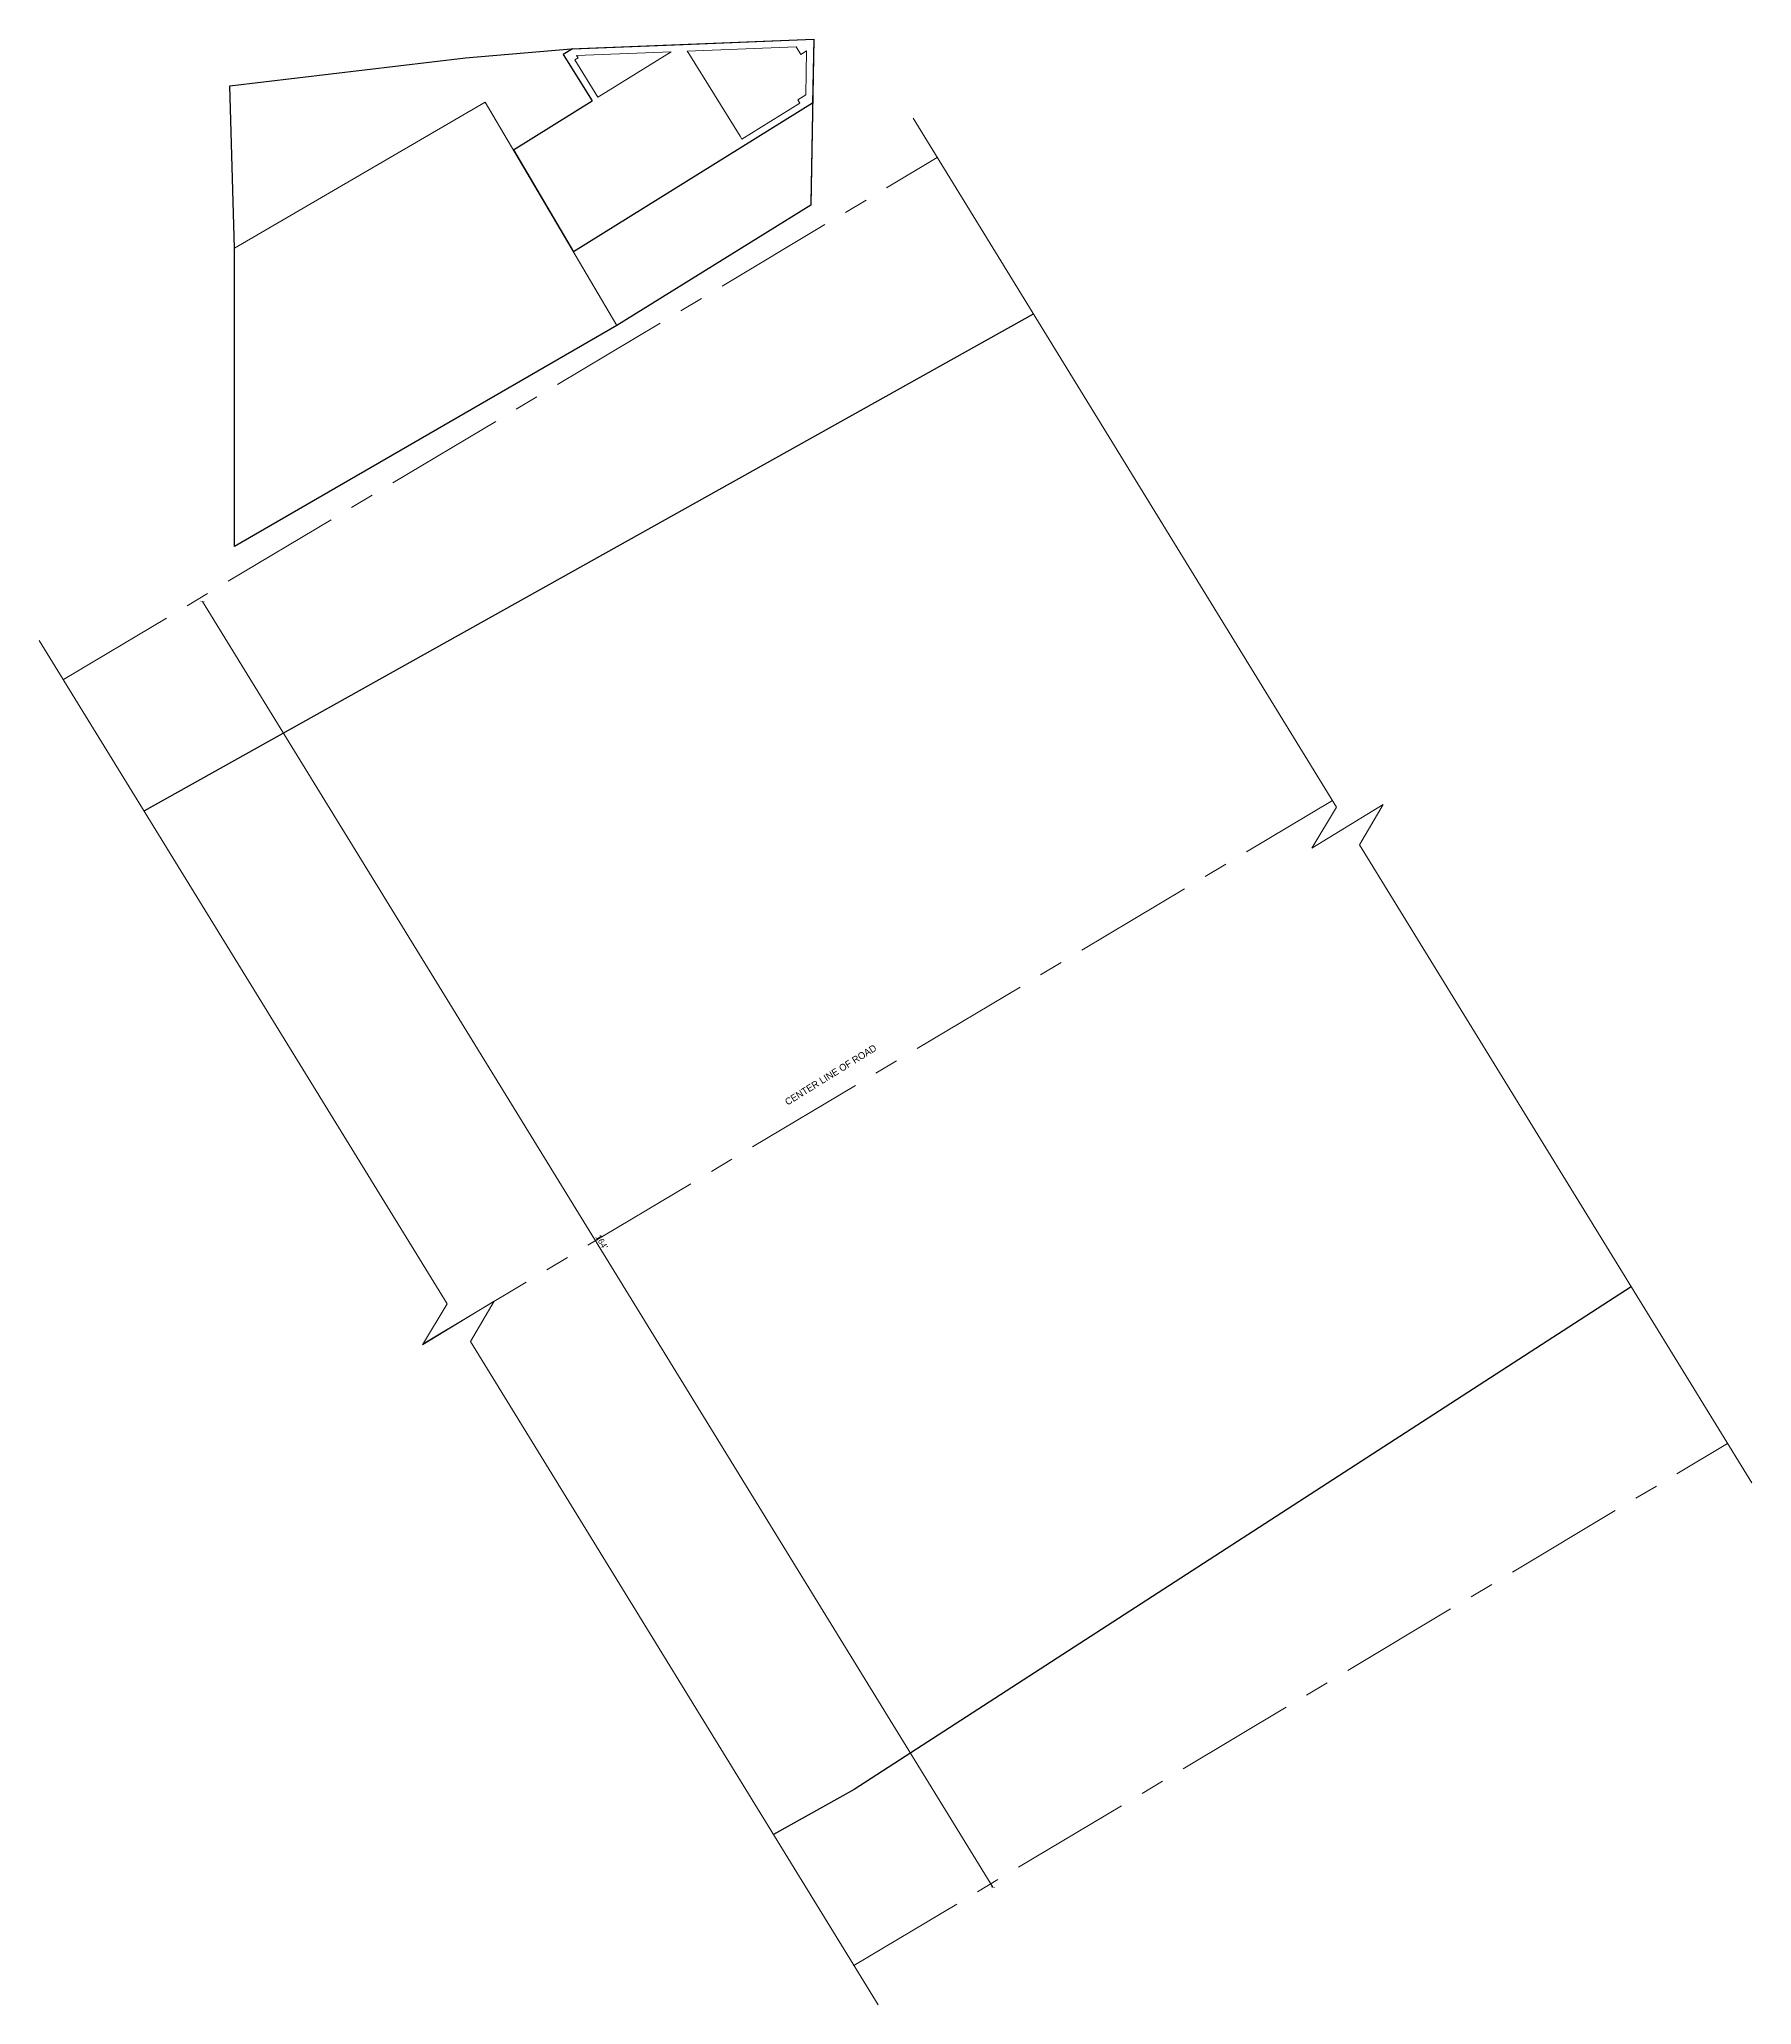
# Model space of a CAD drawing. Header units: inches. Extents: x 4069 to 291496, y -47643 to 12535.
# Drawn here: x 98857 to 101089, y -28694 to -26131 of the extents above; entities that cross this region are included whole.
import ezdxf

# ---------------------------------------------------------------- set-up
doc = ezdxf.new("R2010")
doc.units = ezdxf.units.IN
doc.header["$LTSCALE"] = 5
doc.header["$MEASUREMENT"] = 0
doc.linetypes.add('CENTER', pattern=[2, 1.25, -0.25, 0.25, -0.25])
doc.layers.add('A-WALL', color=7, linetype='Continuous', lineweight=9)
doc.layers.add('DIM', color=5, linetype='Continuous')
doc.layers.add('TEXT', color=6, linetype='Continuous')
doc.styles.add('tt', font='stylu.ttf', dxfattribs={"height": 8})
doc.dimstyles.new('Copy(2) of STANDARD', dxfattribs={"dimtxt": 2, "dimasz": 4, "dimexe": 0, "dimexo": 0, "dimgap": 2, "dimtad": 1, "dimdec": 0, "dimzin": 0, "dimdsep": 46, "dimlunit": 3, "dimtxsty": 'tt', "dimblk": 'ARCHTICK', "dimcen": 0.0505, "dimse1": 1, "dimse2": 1, "dimclrd": 5, "dimclre": 5, "dimclrt": 7, "dimadec": 1, "dimazin": 0, "dimtm": 1e-09, "dimtfac": 1, "dimtdec": 0, "dimtofl": 0, "dimtmove": 1, "dimatfit": 3, "dimfxl": 1, "dimtolj": 2, "dimtzin": 0, "dimlwd": 13, "dimarcsym": 0})

# ---------------------------------------------------------------- blocks, each defined once
blk = doc.blocks.new('_ArchTick')
at = {"color": 0, "linetype": 'ByBlock', "const_width": 0.15}
blk.add_lwpolyline([(-0.5, -0.5), (0.5, 0.5)], dxfattribs=at)
blk = doc.blocks.new('*D5561')
at = {"layer": 'Defpoints', "color": 0, "ltscale": 5, "transparency": 16777216}
for p in [(99458.2, -26625.9, -58.2), (100467.7, -28315.3), (100100.1, -28541.2)]:
    blk.add_point(p, dxfattribs=at)
at = {"layer": 'DIM', "color": 5, "lineweight": 13, "ltscale": 5, "transparency": 16777216}
blk.add_line((99069.9, -26864.5), (100100.1, -28541.2), dxfattribs=at)
at = {"layer": 'DIM', "color": 5, "lineweight": 13, "ltscale": 5, "transparency": 16777216, "xscale": 4, "yscale": 4, "zscale": 4}
for p, rotation in [((99069.9, -26864.5), 121.5692533146618), ((100100.1, -28541.2), 301.5692533146618)]:
    blk.add_blockref('_ArchTick', p, dxfattribs=dict(at, rotation=rotation))
at = {"layer": 'DIM', "color": 7, "ltscale": 5, "transparency": 16777216, "insert": (99590.2, -27699.6), "char_height": 8, "attachment_point": 5, "rotation": 301.5693, "style": 'tt'}
blk.add_mtext("\\A2;164'", dxfattribs=at)

msp = doc.modelspace()

# ---------------------------------------------------------------- linework, layer by layer
at = {"color": 3}
for p, q in [((98993.82614, -27137.38466, 26.88974), (100153.01244, -26489.62941, -0.9548)), ((100932.40947, -27758.04587, 59.68504), (99919.24117, -28413.55383, 59.68504)), ((99919.24117, -28413.55383, 59.68504), (99813.99736, -28472.15839, 59.68504))]:
    msp.add_line(p, q, dxfattribs=at)
at = {"layer": 'A-WALL', "lineweight": 30}
for p, q in [((99551.93736, -26143.79944), (99696.2651, -26138.13274)), ((99696.2651, -26138.13274), (99866.66042, -26131.44255)), ((99866.66042, -26131.44255), (99865.20058, -26214.77967)), ((99551.93736, -26143.79944), (99540.0474, -26151.19057)), ((99540.0474, -26151.19057), (99577.73337, -26211.81529)), ((99475.0667, -26275.63568), (99577.73337, -26211.81529)), ((99865.20058, -26214.77967), (99553.41282, -26408.59542)), ((99475.0667, -26275.63568), (99553.41282, -26408.59542))]:
    msp.add_line(p, q, dxfattribs=at)
at = {"layer": 'A-WALL', "ltscale": 5}
for p, q in [((99862.9125, -26345.39787), (99866.66042, -26131.44255)), ((99610.07702, -26504.75916), (99862.87368, -26347.61388))]:
    msp.add_line(p, q, dxfattribs=at)
at = {"layer": 'A-WALL', "color": 3, "linetype": 'CENTER', "ltscale": 25}
for p, q in [((98888.68728, -26966.27822), (100027.64961, -26285.60981)), ((99357.67674, -27832.32898), (100542.84101, -27124.04929)), ((99919.07008, -28643.15719, 58.16904), (101058.0324, -27962.48878, 58.16904))]:
    msp.add_line(p, q, dxfattribs=at)
at = {"layer": 'A-WALL', "ltscale": 5}
for points in [[(99696.2651, -26138.13274), (99551.93736, -26143.79944), (99540.0474, -26151.19057), (99577.73337, -26211.81529), (99475.0667, -26275.63568), (99553.41282, -26408.59542), (99865.20058, -26214.77967), (99866.66042, -26131.44255)], [(99557.40292, -26152.59178), (99559.32849, -26155.68941), (99555.08207, -26158.32909), (99585.37692, -26207.06385), (99589.62334, -26204.42416), (99680.79896, -26147.74692)], [(99857.39673, -26146.41669), (99849.67986, -26151.21371), (99843.55252, -26141.35676), (99701.73066, -26146.92508), (99703.65623, -26150.0227), (99770.58938, -26257.69681), (99772.9651, -26261.51858), (99848.55918, -26214.52725), (99845.91949, -26210.28083), (99856.39204, -26203.7708)]]:
    msp.add_lwpolyline(points, close=True, dxfattribs=at)
at = {"layer": 'A-WALL', "color": 1, "ltscale": 5}
msp.add_lwpolyline([(99111.36117, -26792.95788), (99610.07702, -26504.75916), (99438.48539, -26213.55423), (99111.36117, -26403.95788)], close=True, dxfattribs=at)
at = {"layer": 'A-WALL', "color": 3, "linetype": 'Continuous', "ltscale": 5}
for points, elevation in [([(99996.23788, -26234.48933), (100548.05148, -27132.52899), (100515.83732, -27186.28536), (100609.0611, -27129.29607), (100578.30871, -27181.77061), (101089.44413, -28013.60926)], -0.9548), ([(98857.04558, -26915.29541), (99388.86518, -27780.28424), (99356.65103, -27834.04061), (99449.87481, -27777.05132), (99419.12242, -27829.52587), (99950.4818, -28694.27767)], 26.88974)]:
    msp.add_lwpolyline(points, dxfattribs=dict(at, elevation=elevation))
at = {"layer": 'DIM', "ltscale": 5}
msp.add_lwpolyline([(99111.36117, -26792.95788), (99111.36117, -26403.95788), (99105.40247, -26191.93359), (99412.71327, -26155.68641), (99550.24335, -26143.86595), (99866.66042, -26131.44255), (99862.87368, -26347.61388), (99610.07702, -26504.75916)], close=True, dxfattribs=at)

# ---------------------------------------------------------------- texts
at = {"layer": 'TEXT', "lineweight": 70, "style": 'tt'}
msp.add_text('CENTER LINE OF ROAD ', height=9, rotation=31.8662084, dxfattribs=at).set_placement((99832.6247, -27521.94009))

# ---------------------------------------------------------------- dimensions: what is measured, and where the dimension line sits
at = {"layer": 'DIM', "color": 3, "ltscale": 5}
dim = msp.add_linear_dim(base=(100100.0827, -28541.17264, 58.16904), p1=(99458.16845, -26625.94401), p2=(100467.74014, -28315.26014, 58.16904), angle=121.56925331, dimstyle='Copy(2) of STANDARD', dxfattribs=at)
dim.commit()
dim.dimension.update_dxf_attribs({"geometry": '*D5561', "text_midpoint": (99590.23371, -27699.62569, 58.16904)})

doc.saveas('drawing.dxf')
